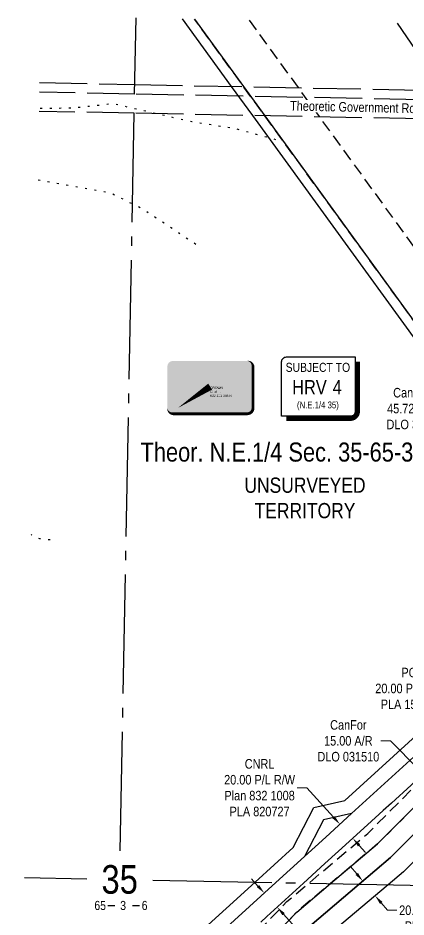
# Model space of a CAD drawing. Extents: x 413456 to 426437, y 6044251 to 6059667.
# Drawn here: x 413466 to 413873, y 6058723 to 6059667 of the extents above; entities that cross this region are included whole.
import ezdxf
from ezdxf.enums import TextEntityAlignment as Align

# ---------------------------------------------------------------- set-up
doc = ezdxf.new("R2018")
doc.units = 0
doc.header["$LTSCALE"] = 5
doc.header["$PDSIZE"] = 0.5
for name, pattern in [('foc-ACCESSROAD', [3.75, 2.5, -1.25]), ('foc-QUARTERLINE', [33, 25, -3, 2, -3]), ('foc-UNSURVEYED', [12.5, 10, -2.5]), ('foc-WHEELTRACKS', [2, 0.4, -1.6])]:
    doc.linetypes.add(name, pattern=pattern)
doc.layers.get('Defpoints').update_dxf_attribs({"color": 9})
for name, color, linetype in [('10', 1, 'Continuous'), ('9', 3, 'Continuous'), ('AS-OWNER', 7, 'Continuous'), ('C-RW', 13, 'Continuous'), ('C-SYMBOL', 7, 'Continuous'), ('CG-NOTES', 7, 'Continuous'), ('CTW', 7, 'Continuous'), ('F-AR', 190, 'foc-ACCESSROAD'), ('F-RW', 190, 'Continuous'), ('L-QSEC', 8, 'foc-QUARTERLINE'), ('L-ROAD-T', 7, 'Continuous'), ('L-SECLBL', 7, 'Continuous'), ('L-UNS-T', 3, 'Continuous'), ('L-USEC', 7, 'foc-UNSURVEYED'), ('T-WATER-P3', 160, 'foc-WHEELTRACKS')]:
    doc.layers.add(name, color=color, linetype=linetype)
doc.layers.add('F-AR-T', color=190, linetype='Continuous', lineweight=9)
doc.layers.add('F-RW-T', color=190, linetype='Continuous', lineweight=9)
doc.styles.add('175L', font='ARIALN.TTF', dxfattribs={"height": 20})
doc.styles.add('80CG', font='ARIALN.TTF', dxfattribs={"height": 10})
doc.styles.add('80L', font='ARIALN.TTF', dxfattribs={"height": 10})
doc.styles.add('HRV', font='ARIALN.TTF', dxfattribs={"height": 3})
doc.styles.add('SIMPLEX', font='ARIALN.TTF')
doc.styles.get("Standard").update_dxf_attribs({"font": 'ARIALN.TTF'})
doc.dimstyles.new('Compass 5 000', dxfattribs={"dimscale": 5, "dimtxt": 9, "dimasz": 2, "dimexe": 0.2, "dimexo": 0.0625, "dimgap": 0.5, "dimtad": 0, "dimtih": 1, "dimtoh": 1, "dimzin": 0, "dimdsep": 46, "dimtxsty": '80CG', "dimcen": 0.1, "dimse1": 1, "dimse2": 1, "dimclrd": 256, "dimclrt": 256, "dimaunit": 1, "dimadec": 4, "dimazin": 0, "dimtfac": 0.06, "dimtofl": 0, "dimtmove": 0, "dimatfit": 1, "dimfxl": 0.2, "dimtolj": 1, "dimtzin": 0, "dimlwd": -1, "dimarcsym": 0})

# ---------------------------------------------------------------- blocks, each defined once
blk = doc.blocks.new('L-SECLBL')
at = {"layer": '9', "color": 7}
for p, q in [((-5.08, -27.83), (-12.29, -27.83)), ((20.7, -27.83), (13.5, -27.83))]:
    blk.add_line(p, q, dxfattribs=at)
at = {"layer": '10', "color": 2, "style": 'SIMPLEX'}
blk.add_attdef('SEC', text='', height=30, dxfattribs=at).set_placement((0, 0), align=Align.MIDDLE)
at = {"layer": '10', "color": 5, "style": '80L'}
blk.add_attdef('TWP', text='', height=9.5, dxfattribs=at).set_placement((-14.43, -27.37), align=Align.MIDDLE_RIGHT)
blk.add_attdef('RGE', text='', height=9.5, dxfattribs=at).set_placement((3.62, -27.37), align=Align.MIDDLE_CENTER)
blk.add_attdef('MER', text='', height=9.5, dxfattribs=at).set_placement((23.17, -27.37), align=Align.MIDDLE_LEFT)
blk = doc.blocks.new('HRV')
blk.add_lwpolyline([(-35.14, 31.6), (37.21, 31.6), (37.21, -25.54, -0.414214), (32.21, -30.54), (-40.14, -30.54), (-40.14, 26.6, -0.414214)], format="xyb", close=True)
at = {"const_width": 5, "flags": 128}
blk.add_lwpolyline([(-35.14, -33.04), (32.21, -33.04, 0.414214), (39.71, -25.54), (39.71, 26.6)], format="xyb", dxfattribs=at)
at = {"style": '80L'}
blk.add_text('SUBJECT TO', height=9.5, dxfattribs=at).set_placement((-2.01, 13.06), align=Align.BOTTOM_CENTER)
blk.add_attdef('(N.W.1/4 00)', text='', height=7.12, dxfattribs=at).set_placement((-2.01, -24.45), align=Align.BOTTOM_CENTER)
at = {"layer": 'CTW', "color": 3, "style": 'HRV'}
blk.add_text('HRV', height=15, dxfattribs=at).set_placement((-10.88, -0.18), align=Align.MIDDLE_CENTER)
blk.add_attdef('0', text='', height=15, dxfattribs=at).set_placement((18.28, -0.18), align=Align.MIDDLE_CENTER)
blk = doc.blocks.new('*D103')
at = {"layer": 'Defpoints', "color": 0, "transparency": 16777216}
for p in [(413965.02, 6059311.53), (413928.05, 6059284.64), (413937.41, 6059271.78)]:
    blk.add_point(p, dxfattribs=at)
at = {"layer": 'F-AR-T', "transparency": 16777216}
for p, q in [((413982.46, 6059304.55), (413990.55, 6059310.44)), ((413929.32, 6059265.9), (413916.69, 6059256.72)), ((413916.69, 6059256.72), (413906.69, 6059256.72))]:
    blk.add_line(p, q, dxfattribs=at)
for points in [[(413981.48, 6059305.9), (413983.44, 6059303.21), (413974.37, 6059298.67)], [(413928.34, 6059267.25), (413930.3, 6059264.55), (413937.41, 6059271.78)]]:
    blk.add_solid(points, dxfattribs=at)
at = {"layer": 'F-AR-T', "transparency": 16777216, "insert": (413878.79, 6059256.72), "char_height": 10, "attachment_point": 5, "style": '80CG'}
blk.add_mtext('\\A1;CanFor\\P45.72 A/R\\PDLO 3280', dxfattribs=at)
blk = doc.blocks.new('*D104')
at = {"layer": 'Defpoints', "color": 0, "transparency": 16777216}
for p in [(413914.59, 6058892.3), (413925.22, 6058881.66), (413893.53, 6058871.27)]:
    blk.add_point(p, dxfattribs=at)
at = {"layer": 'F-AR-T', "transparency": 16777216}
for p, q in [((413856.86, 6058908), (413846.86, 6058908)), ((413886.46, 6058878.34), (413856.86, 6058908)), ((413911.21, 6058853.55), (413918.28, 6058846.47))]:
    blk.add_line(p, q, dxfattribs=at)
for points in [[(413887.64, 6058879.52), (413885.28, 6058877.17), (413893.53, 6058871.27)], [(413912.39, 6058854.73), (413910.03, 6058852.37), (413904.15, 6058860.62)]]:
    blk.add_solid(points, dxfattribs=at)
at = {"layer": 'F-AR-T', "transparency": 16777216, "insert": (413812.59, 6058908), "char_height": 10, "attachment_point": 5, "style": '80CG'}
blk.add_mtext('\\A1;CanFor\\P15.00 A/R\\PDLO 031510', dxfattribs=at)
blk = doc.blocks.new('*D135')
at = {"layer": 'Defpoints', "color": 0, "transparency": 16777216}
for p in [(413957.56, 6058911.7), (413976.04, 6058900.74), (413969.83, 6058895.91)]:
    blk.add_point(p, dxfattribs=at)
at = {"layer": 'F-RW-T', "transparency": 16777216}
for p, q in [((413927.69, 6058962.97), (413917.69, 6058962.97)), ((413957.64, 6058924.42), (413927.69, 6058962.97)), ((413982.18, 6058892.84), (413988.31, 6058884.95))]:
    blk.add_line(p, q, dxfattribs=at)
for points in [[(413958.95, 6058925.45), (413956.32, 6058923.4), (413963.77, 6058916.53)], [(413983.49, 6058893.87), (413980.86, 6058891.82), (413976.04, 6058900.74)]]:
    blk.add_solid(points, dxfattribs=at)
at = {"layer": 'F-RW-T', "transparency": 16777216, "insert": (413878.15, 6058962.97), "char_height": 10, "attachment_point": 5, "style": '80CG'}
blk.add_mtext('\\A1;PGI\\P20.00 P/L R/W\\PPLA 150758', dxfattribs=at)
blk = doc.blocks.new('*D143')
at = {"layer": 'Defpoints', "color": 0, "transparency": 16777216}
for p in [(413823.4, 6058838.36), (413803.76, 6058820.49), (413836.86, 6058823.58)]:
    blk.add_point(p, dxfattribs=at)
at = {"layer": 'F-RW-T', "transparency": 16777216}
for p, q in [((413768.9, 6058858.8), (413758.9, 6058858.8)), ((413797.03, 6058827.89), (413768.9, 6058858.8)), ((413823.95, 6058798.31), (413830.68, 6058790.91))]:
    blk.add_line(p, q, dxfattribs=at)
for points in [[(413798.26, 6058829.01), (413795.8, 6058826.77), (413803.76, 6058820.49)], [(413825.18, 6058799.43), (413822.72, 6058797.19), (413817.22, 6058805.7)]]:
    blk.add_solid(points, dxfattribs=at)
at = {"layer": 'F-RW-T', "transparency": 16777216, "insert": (413719.36, 6058858.8), "char_height": 10, "attachment_point": 5, "style": '80CG'}
blk.add_mtext('\\A1;CNRL\\P20.00 P/L R/W\\PPlan 832 1008\\PPLA 820727', dxfattribs=at)
blk = doc.blocks.new('*D147')
at = {"layer": 'Defpoints', "color": 0, "transparency": 16777216}
for p in [(413813.43, 6058748.59), (413840.73, 6058745.48), (413826.33, 6058733.32)]:
    blk.add_point(p, dxfattribs=at)
at = {"layer": 'F-RW-T', "transparency": 16777216}
for p, q in [((413821.39, 6058768.4), (413814.94, 6058776.04)), ((413847.19, 6058737.84), (413853.69, 6058730.14)), ((413853.69, 6058730.14), (413863.69, 6058730.14))]:
    blk.add_line(p, q, dxfattribs=at)
for points in [[(413822.66, 6058769.47), (413820.11, 6058767.32), (413827.84, 6058760.76)], [(413848.46, 6058738.92), (413845.91, 6058736.77), (413840.73, 6058745.48)]]:
    blk.add_solid(points, dxfattribs=at)
at = {"layer": 'F-RW-T', "transparency": 16777216, "insert": (413903.23, 6058730.14), "char_height": 10, "attachment_point": 5, "style": '80CG'}
blk.add_mtext('\\A1;PGI\\P20.00 P/L R/W\\PPLA 220626', dxfattribs=at)
blk = doc.blocks.new('*D148')
at = {"layer": 'Defpoints', "color": 0, "transparency": 16777216}
for p in [(413719.17, 6058743.51), (413737.82, 6058733.46), (413732.62, 6058728.73)]:
    blk.add_point(p, dxfattribs=at)
at = {"layer": 'F-RW-T', "transparency": 16777216}
for p, q in [((413717.63, 6058755.64), (413710.9, 6058763.04)), ((413744.55, 6058726.06), (413797.45, 6058667.91)), ((413797.45, 6058667.91), (413807.45, 6058667.91))]:
    blk.add_line(p, q, dxfattribs=at)
for points in [[(413718.87, 6058756.76), (413716.4, 6058754.52), (413724.36, 6058748.24)], [(413745.78, 6058727.18), (413743.31, 6058724.94), (413737.82, 6058733.46)]]:
    blk.add_solid(points, dxfattribs=at)
at = {"layer": 'F-RW-T', "transparency": 16777216, "insert": (413846.99, 6058667.91), "char_height": 10, "attachment_point": 5, "style": '80CG'}
blk.add_mtext('\\A1;CNRL\\P20.00 P/L R/W\\PPlan 832 1008\\PPLA 820727', dxfattribs=at)
blk = doc.blocks.new('*U289')
h = blk.add_hatch(color=255)
edge = h.paths.add_edge_path()
edge.add_line((-39, -28.5), (39, -28.5))
edge.add_arc((39, -22.5), 6, 270, 360)
edge.add_line((45, -22.5), (45, 21))
edge.add_arc((39, 21), 6, 0, 90)
edge.add_line((39, 27), (-39, 27))
edge.add_arc((-39, 21), 6, 90, 180)
edge.add_line((-45, 21), (-45, -22.5))
edge.add_arc((-39, -22.5), 6, 180, 270)
at = {"color": 14, "flags": 128}
blk.add_lwpolyline([(-39, -28.5, 3, 3, 0), (39, -28.5, 3, 3, 0.414214), (45, -22.5, 3, 3, 0), (45, 21, 3, 0, 0.414214), (39, 27, 0, 0, 0), (-39, 27, 0, 0, 0.414214), (-45, 21, 0, 0, 0), (-45, -22.5, 0, 3, 0.414214)], format="xyseb", close=True, dxfattribs=at)
blk.add_lwpolyline([(-34, -22.5, 0, 7.5, 0), (0, 0, 0, 0, 0)], format="xyseb", dxfattribs=at)
at = {"color": 14, "lineweight": 30, "flags": 104}
blk.add_attdef('ENTER_TEXT', text='', height=10, dxfattribs=at).set_placement((0, 0), align=Align.MIDDLE_CENTER)

msp = doc.modelspace()

# ---------------------------------------------------------------- linework, layer by layer
at = {"layer": 'C-RW'}
for points in [[(413650.994, 6059665.547), (413702.546, 6059594.668), (413724.809, 6059564.06), (413979.2, 6059214.322), (414026.164, 6059153.423), (414012.329, 6059010.306), (413816.057, 6058831.682), (413786.506, 6058825.066), (413766.657, 6058786.729), (413736.561, 6058759.342), (413606.32, 6058640.844), (413569.548, 6058613.752), (413468.105, 6058539.008)], [(413468.466, 6058557.906), (413569.909, 6058632.649), (413596.799, 6058652.46), (413714.748, 6058759.774), (413754.573, 6058796.014), (413776.402, 6058838.174), (413808.901, 6058845.451), (413997.545, 6059017.131), (414011.37, 6059156.232), (413971.196, 6059208.327), (413712.265, 6059564.308), (413690.002, 6059594.916), (413638.45, 6059665.794)]]:
    msp.add_lwpolyline(points, dxfattribs=at)
msp.add_lwpolyline([(413468.105, 6058539.008), (413472.81, 6058542.475), (413497.296, 6058560.516), (413569.548, 6058613.752), (413606.32, 6058640.844), (413736.561, 6058759.342), (413766.657, 6058786.729), (413788.835, 6058806.908), (413816.057, 6058831.681), (414012.329, 6059010.306), (414047.714, 6059004.736), (414048.94, 6059004.543), (414072.297, 6059000.867), (414072.7, 6059000.803), (414099.361, 6058996.608), (414126.406, 6058992.35), (414154.836, 6058987.875), (414158.665, 6058983.043), (414201.109, 6058926.231), (414767.101, 6058168.976, -0.0006318), (414767.131, 6058168.936), (414942.855, 6057932.587), (415203.176, 6057603.01)], format="xyb", dxfattribs=at)
at = {"layer": 'F-AR', "flags": 128}
for points in [[(414158.665, 6058983.043), (414117.162, 6059035.411), (414112.973, 6059040.853), (414100.602, 6059056.895), (414026.164, 6059153.423), (413979.2, 6059214.322), (413724.809, 6059564.06), (413702.546, 6059594.668), (413650.994, 6059665.547)], [(413708.346, 6059664.415), (413759.901, 6059593.533), (413782.164, 6059562.925), (414015.893, 6059241.592), (414154.11, 6059062.361), (414166.326, 6059046.525), (414189.456, 6059017.272)], [(413467.022, 6058482.276), (413502.815, 6058513.773), (413525.392, 6058533.641), (413568.748, 6058571.794), (413686.398, 6058675.326), (413748.107, 6058739.224), (413771.145, 6058758.657), (413833.039, 6058810.887), (413937.544, 6058915.208), (414028.334, 6058985.684), (414029.969, 6058987.291), (414047.714, 6059004.736), (414100.602, 6059056.895), (414112.973, 6059040.853), (414072.297, 6059000.867), (414070.815, 6058999.715), (414050.642, 6058984.037), (413947.493, 6058903.875), (413843.182, 6058799.834), (413793.855, 6058758.207), (413758.357, 6058728.261), (413696.757, 6058664.476), (413568.36, 6058551.488), (413536.263, 6058523.242), (413513.686, 6058503.373), (413466.634, 6058461.969)]]:
    msp.add_lwpolyline(points, dxfattribs=at)
at = {"layer": 'F-RW'}
for points in [[(413882.919, 6059660.972), (413931.006, 6059590.153), (413951.765, 6059559.575), (414164.513, 6059246.185), (414189.597, 6059173.607), (414228.371, 6059116.547), (414215.967, 6059107.495), (414176.425, 6059165.777), (414151.08, 6059238.738), (413933.146, 6059559.943), (413912.4, 6059590.52), (413864.353, 6059661.338)], [(414260.486, 6059106.457), (414257.869, 6059088.589), (414178.509, 6059030.724), (414141.562, 6059003.78), (414134.216, 6058998.422), (414126.406, 6058992.35), (414104.759, 6058975.518), (414090.003, 6058964.044), (413974.289, 6058874.072), (413870.562, 6058770.672), (413854.389, 6058757.009), (413785.698, 6058699.017), (413723.96, 6058635.155), (413567.326, 6058497.318), (413565.262, 6058495.502), (413542.685, 6058475.634), (413471.618, 6058413.096), (413465.546, 6058404.982)], [(414751.088, 6058157.008), (414185.094, 6058914.266), (414142.65, 6058971.078), (414077.709, 6058979.777), (414050.642, 6058984.037), (414048.251, 6058984.413), (414029.969, 6058987.291), (414028.703, 6058987.49), (414018.694, 6058989.066), (413970.281, 6058945), (413937.544, 6058915.208), (413916.784, 6058896.36), (413890.294, 6058872.209), (413878.536, 6058861.509), (413857.774, 6058842.614), (413849.147, 6058834.762), (413832.667, 6058819.764), (413802.295, 6058792.123), (413788.056, 6058779.168), (413765.636, 6058758.766), (413726.915, 6058723.538), (413720.575, 6058717.77)], [(413696.757, 6058664.476), (413758.357, 6058728.261), (413793.855, 6058758.207), (413843.182, 6058799.834), (413947.493, 6058903.875)], [(413960.737, 6058888.85), (413857.031, 6058785.411), (413824.111, 6058757.608), (413772.028, 6058713.638)], [(413772.028, 6058713.638), (413824.111, 6058757.608), (413857.031, 6058785.411), (413960.745, 6058888.827)]]:
    msp.add_lwpolyline(points, dxfattribs=at)
at = {"layer": 'L-QSEC'}
for p, q in [((413588.125, 6059586.89), (413589.65, 6059666.757)), ((413572.962, 6058792.592), (413587.741, 6059566.774)), ((413472.412, 6058764.571), (413537.854, 6058763.279)), ((413607.123, 6058761.91), (414373.928, 6058746.761))]:
    msp.add_line(p, q, dxfattribs=at)
at = {"layer": 'L-USEC'}
for p, q in [((413488.336, 6059598.906), (413588.316, 6059596.93)), ((413588.139, 6059586.89), (413488.144, 6059588.866)), ((413588.316, 6059596.93), (414389.707, 6059581.122)), ((414389.517, 6059571.082), (413588.138, 6059586.89)), ((413587.741, 6059566.774), (413487.76, 6059568.75)), ((414389.136, 6059550.965), (413587.741, 6059566.774))]:
    msp.add_line(p, q, dxfattribs=at)
at = {"layer": 'T-WATER-P3', "flags": 128}
for points in [[(413736.463, 6059538.908), (413693.251, 6059550.659), (413648.233, 6059557.748), (413565.47, 6059576.642), (413522.279, 6059572.008), (413487.818, 6059571.766)], [(413652.409, 6059429.154), (413596.666, 6059466.145), (413562.456, 6059483.232), (413486.386, 6059496.722)], [(413499.253, 6059118.922), (413488.586, 6059119.966), (413479.281, 6059124.458)]]:
    msp.add_lwpolyline(points, dxfattribs=at)

# ---------------------------------------------------------------- block references
at = {"layer": 'AS-OWNER'}
ref = msp.add_blockref('*U289', (413667.437, 6059279.845), dxfattribs=at)
lines = msp.add_mtext('CROWN\\PC. of T.\\P832 111 398 R', dxfattribs={"layer": '0', "color": 14, "insert": (413667.437, 6059279.845), "char_height": 2.5, "attachment_point": 1})
ref.add_attrib('ENTER_TEXT', '', (413667.437, 6059279.845), dxfattribs={"flags": 104}).embed_mtext(lines)
at = {"layer": 'CG-NOTES'}
msp.add_blockref('HRV', (413782.627, 6059279.372), dxfattribs=at).add_auto_attribs({'(N.W.1/4 00)': '(N.E.1/4 35)', '0': '4'})
at = {"layer": 'L-SECLBL'}
msp.add_blockref('L-SECLBL', (413572.39, 6058762.596), dxfattribs=at).add_auto_attribs({'SEC': '35', 'TWP': '65', 'RGE': '3', 'MER': '6'})

# ---------------------------------------------------------------- texts
at = {"layer": 'C-SYMBOL', "color": 3, "style": '175L'}
msp.add_text('Theor. N.E.1/4 Sec. 35-65-3-W.6M.', height=20, dxfattribs=at).set_placement((413774.446, 6059195.142), align=Align.BOTTOM_CENTER)
at = {"layer": 'L-UNS-T', "color": 3, "insert": (413767.062, 6059162.899), "char_height": 16, "attachment_point": 5, "style": '80L'}
msp.add_mtext_dynamic_manual_height_columns('\\pxqc;UNSURVEYED TERRITORY', width=126.30343, gutter_width=47.459, heights=[0], dxfattribs=at)

# ---------------------------------------------------------------- dimensions: what is measured, and where the dimension line sits
at = {"layer": 'F-AR-T'}
for base, p1, p2, angle, text, picture, middle in [((413937.405, 6059271.782), (413965.023, 6059311.529), (413928.054, 6059284.638), 216.03124, 'CanFor\\P45.72 A/R\\PDLO 3280', '*D103', (413878.795, 6059256.717)), ((413893.525, 6058871.266), (413925.216, 6058881.656), (413914.593, 6058892.297), 134.949358, 'CanFor\\P15.00 A/R\\PDLO 031510', '*D104', (413812.591, 6058907.995))]:
    dim = msp.add_linear_dim(base=base, p1=p1, p2=p2, angle=angle, text=text, dimstyle='Compass 5 000', dxfattribs=at)
    dim.commit()
    dim.dimension.update_dxf_attribs({"geometry": picture, "text_midpoint": middle, "dimtype": 161})
at = {"layer": 'F-RW-T'}
for base, p1, p2, angle, text, picture, middle in [((413976.04, 6058900.741), (413957.559, 6058911.698), (413969.826, 6058895.912), 307.850268, 'PGI\\P20.00 P/L R/W\\PPLA 150758', '*D135', (413878.15, 6058962.965)), ((413803.762, 6058820.491), (413836.856, 6058823.576), (413823.399, 6058838.363), 132.305018, 'CNRL\\P20.00 P/L R/W\\PPlan 832 1008\\PPLA 820727', '*D143', (413719.363, 6058858.798)), ((413840.734, 6058745.481), (413813.43, 6058748.591), (413826.325, 6058733.317), 310.172666, 'PGI\\P20.00 P/L R/W\\PPLA 220626', '*D147', (413903.227, 6058730.135)), ((413737.816, 6058733.456), (413719.165, 6058743.514), (413732.618, 6058728.727), 312.295038, 'CNRL\\P20.00 P/L R/W\\PPlan 832 1008\\PPLA 820727', '*D148', (413846.988, 6058667.905))]:
    dim = msp.add_linear_dim(base=base, p1=p1, p2=p2, angle=angle, text=text, dimstyle='Compass 5 000', dxfattribs=at)
    dim.commit()
    dim.dimension.update_dxf_attribs({"geometry": picture, "text_midpoint": middle, "dimtype": 161})

# ---------------------------------------------------------------- next in the draw order: texts
at = {"layer": 'L-ROAD-T', "insert": (413851.363, 6059577.546), "char_height": 9.99045, "width": 200.85151, "attachment_point": 2, "rotation": 358.76703, "style": '80L', "bg_fill": 3, "box_fill_scale": 1.15, "bg_fill_color": 256, "bg_fill_true_color": 256, "bg_fill_transparency": 0}
msp.add_mtext('Theoretic Government Road Allowance', dxfattribs=at)

doc.saveas('drawing.dxf')
